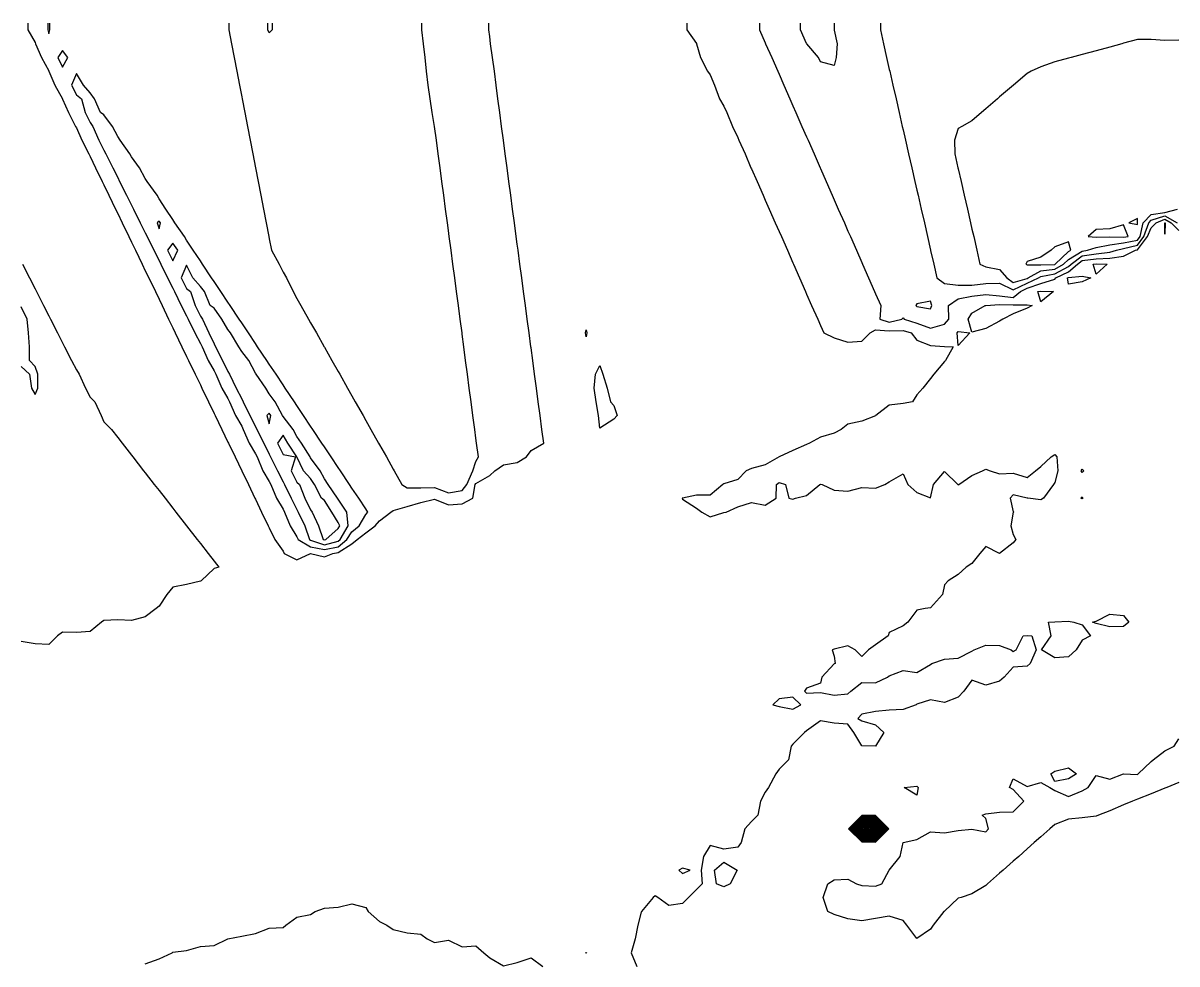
# Model space of a CAD drawing. Header units: metres. Extents: x 2681030 to 2681330, y 1246000 to 1246290.
# Drawn here: x 2681180.82 to 2681222.69, y 1246255.84 to 1246290 of the extents above; entities that cross this region are included whole.
import ezdxf

# ---------------------------------------------------------------- set-up
doc = ezdxf.new("R2010")
doc.units = ezdxf.units.M
doc.layers.add('BASIS_HOEHENLINIEN', color=8, linetype='Continuous')

msp = doc.modelspace()

# ---------------------------------------------------------------- linework, layer by layer
at = {"layer": 'BASIS_HOEHENLINIEN'}
for points in [[(2681180.991, 1246290, 0), (2681180.991, 1246289.75, 0), (2681181.25, 1246289.292, 0), (2681181.268, 1246289.25, 0), (2681181.482, 1246288.75, 0), (2681181.75, 1246288.266, 0), (2681181.757, 1246288.25, 0), (2681181.973, 1246287.75, 0), (2681182.243, 1246287.25, 0), (2681182.25, 1246287.235, 0), (2681182.463, 1246286.75, 0), (2681182.725, 1246286.25, 0), (2681182.75, 1246286.197, 0), (2681182.952, 1246285.75, 0), (2681183.207, 1246285.25, 0), (2681183.25, 1246285.16, 0), (2681183.441, 1246284.75, 0), (2681183.689, 1246284.25, 0), (2681183.75, 1246284.123, 0), (2681183.929, 1246283.75, 0), (2681184.171, 1246283.25, 0), (2681184.25, 1246283.085, 0), (2681184.412, 1246282.75, 0), (2681184.653, 1246282.25, 0), (2681184.75, 1246282.048, 0), (2681184.894, 1246281.75, 0), (2681185.135, 1246281.25, 0), (2681185.25, 1246281.011, 0), (2681185.376, 1246280.75, 0), (2681185.617, 1246280.25, 0), (2681185.75, 1246279.974, 0), (2681185.858, 1246279.75, 0), (2681186.099, 1246279.25, 0), (2681186.25, 1246278.936, 0), (2681186.34, 1246278.75, 0), (2681186.581, 1246278.25, 0), (2681186.75, 1246277.899, 0), (2681186.822, 1246277.75, 0), (2681187.063, 1246277.25, 0), (2681187.25, 1246276.862, 0), (2681187.304, 1246276.75, 0), (2681187.545, 1246276.25, 0), (2681187.75, 1246275.824, 0), (2681187.786, 1246275.75, 0), (2681188.027, 1246275.25, 0), (2681188.25, 1246274.787, 0), (2681188.268, 1246274.75, 0), (2681188.509, 1246274.25, 0), (2681188.75, 1246273.75, 0), (2681188.75, 1246273.75, 0), (2681188.991, 1246273.25, 0), (2681189.232, 1246272.75, 0), (2681189.25, 1246272.713, 0), (2681189.473, 1246272.25, 0), (2681189.714, 1246271.75, 0), (2681189.75, 1246271.675, 0), (2681189.955, 1246271.25, 0), (2681190.25, 1246270.827, 0), (2681190.29, 1246270.75, 0), (2681190.75, 1246270.508, 0), (2681191.25, 1246270.74, 0), (2681191.75, 1246270.623, 0), (2681192.058, 1246270.75, 0), (2681192.25, 1246270.776, 0), (2681192.75, 1246271.09, 0), (2681192.936, 1246271.25, 0), (2681193.25, 1246271.491, 0), (2681193.593, 1246271.75, 0), (2681193.75, 1246271.933, 0), (2681194.157, 1246272.25, 0), (2681194.25, 1246272.303, 0), (2681194.75, 1246272.455, 0), (2681195.25, 1246272.59, 0), (2681195.75, 1246272.719, 0), (2681196.25, 1246272.506, 0), (2681196.75, 1246272.543, 0), (2681197.133, 1246272.75, 0), (2681197.226, 1246273.25, 0), (2681197.25, 1246273.289, 0), (2681197.75, 1246273.581, 0), (2681197.94, 1246273.75, 0), (2681198.25, 1246273.963, 0), (2681198.75, 1246274.047, 0), (2681199.084, 1246274.25, 0), (2681199.25, 1246274.483, 0), (2681199.708, 1246274.75, 0), (2681199.642, 1246275.25, 0), (2681199.576, 1246275.75, 0), (2681199.509, 1246276.25, 0), (2681199.443, 1246276.75, 0), (2681199.377, 1246277.25, 0), (2681199.31, 1246277.75, 0), (2681199.25, 1246278.206, 0), (2681199.244, 1246278.25, 0), (2681199.178, 1246278.75, 0), (2681199.112, 1246279.25, 0), (2681199.045, 1246279.75, 0), (2681198.979, 1246280.25, 0), (2681198.913, 1246280.75, 0), (2681198.846, 1246281.25, 0), (2681198.78, 1246281.75, 0), (2681198.75, 1246281.975, 0), (2681198.714, 1246282.25, 0), (2681198.647, 1246282.75, 0), (2681198.581, 1246283.25, 0), (2681198.515, 1246283.75, 0), (2681198.448, 1246284.25, 0), (2681198.382, 1246284.75, 0), (2681198.316, 1246285.25, 0), (2681198.25, 1246285.746, 0), (2681198.249, 1246285.75, 0), (2681198.183, 1246286.25, 0), (2681198.117, 1246286.75, 0), (2681198.05, 1246287.25, 0), (2681197.984, 1246287.75, 0), (2681197.918, 1246288.25, 0), (2681197.845, 1246288.75, 0), (2681197.781, 1246289.25, 0), (2681197.75, 1246289.515, 0), (2681197.719, 1246289.75, 0), (2681197.719, 1246290, 0)], [(2681181.71, 1246290, 0), (2681181.71, 1246289.75, 0), (2681181.75, 1246289.614, 0), (2681181.785, 1246289.75, 0), (2681181.785, 1246290, 0)], [(2681188.281, 1246290, 0), (2681188.281, 1246289.75, 0), (2681188.378, 1246289.25, 0), (2681188.475, 1246288.75, 0), (2681188.571, 1246288.25, 0), (2681188.668, 1246287.75, 0), (2681188.75, 1246287.328, 0), (2681188.765, 1246287.25, 0), (2681188.862, 1246286.75, 0), (2681188.959, 1246286.25, 0), (2681189.056, 1246285.75, 0), (2681189.153, 1246285.25, 0), (2681189.25, 1246284.75, 0), (2681189.25, 1246284.747, 0), (2681189.347, 1246284.25, 0), (2681189.443, 1246283.75, 0), (2681189.54, 1246283.25, 0), (2681189.637, 1246282.75, 0), (2681189.739, 1246282.25, 0), (2681189.75, 1246282.169, 0), (2681189.831, 1246281.75, 0), (2681190.114, 1246281.25, 0), (2681190.25, 1246280.959, 0), (2681190.371, 1246280.75, 0), (2681190.612, 1246280.25, 0), (2681190.75, 1246280.006, 0), (2681190.894, 1246279.75, 0), (2681191.177, 1246279.25, 0), (2681191.25, 1246279.12, 0), (2681191.459, 1246278.75, 0), (2681191.741, 1246278.25, 0), (2681191.75, 1246278.235, 0), (2681192.023, 1246277.75, 0), (2681192.25, 1246277.349, 0), (2681192.306, 1246277.25, 0), (2681192.588, 1246276.75, 0), (2681192.75, 1246276.463, 0), (2681192.87, 1246276.25, 0), (2681193.153, 1246275.75, 0), (2681193.25, 1246275.577, 0), (2681193.435, 1246275.25, 0), (2681193.717, 1246274.75, 0), (2681193.75, 1246274.692, 0), (2681193.999, 1246274.25, 0), (2681194.25, 1246273.806, 0), (2681194.282, 1246273.75, 0), (2681194.564, 1246273.25, 0), (2681194.75, 1246273.133, 0), (2681195.25, 1246273.123, 0), (2681195.75, 1246273.138, 0), (2681196.25, 1246272.944, 0), (2681196.75, 1246273.026, 0), (2681196.915, 1246273.25, 0), (2681197.138, 1246273.75, 0), (2681197.25, 1246274.088, 0), (2681197.341, 1246274.25, 0), (2681197.274, 1246274.75, 0), (2681197.25, 1246274.933, 0), (2681197.208, 1246275.25, 0), (2681197.142, 1246275.75, 0), (2681197.075, 1246276.25, 0), (2681197.009, 1246276.75, 0), (2681196.943, 1246277.25, 0), (2681196.876, 1246277.75, 0), (2681196.81, 1246278.25, 0), (2681196.75, 1246278.703, 0), (2681196.744, 1246278.75, 0), (2681196.677, 1246279.25, 0), (2681196.611, 1246279.75, 0), (2681196.545, 1246280.25, 0), (2681196.479, 1246280.75, 0), (2681196.412, 1246281.25, 0), (2681196.346, 1246281.75, 0), (2681196.28, 1246282.25, 0), (2681196.25, 1246282.473, 0), (2681196.213, 1246282.75, 0), (2681196.147, 1246283.25, 0), (2681196.081, 1246283.75, 0), (2681196.014, 1246284.25, 0), (2681195.948, 1246284.75, 0), (2681195.882, 1246285.25, 0), (2681195.815, 1246285.75, 0), (2681195.75, 1246286.242, 0), (2681195.749, 1246286.25, 0), (2681195.663, 1246286.75, 0), (2681195.587, 1246287.25, 0), (2681195.521, 1246287.75, 0), (2681195.461, 1246288.25, 0), (2681195.408, 1246288.75, 0), (2681195.351, 1246289.25, 0), (2681195.285, 1246289.75, 0), (2681195.285, 1246290, 0)], [(2681189.856, 1246290, 0), (2681189.856, 1246289.75, 0), (2681189.75, 1246289.649, 0), (2681189.693, 1246289.75, 0), (2681189.693, 1246290, 0)], [(2681204.898, 1246290, 0), (2681204.898, 1246289.75, 0), (2681205.25, 1246289.263, 0), (2681205.256, 1246289.25, 0), (2681205.403, 1246288.75, 0), (2681205.647, 1246288.25, 0), (2681205.75, 1246288.117, 0), (2681205.906, 1246287.75, 0), (2681206.089, 1246287.25, 0), (2681206.25, 1246286.987, 0), (2681206.354, 1246286.75, 0), (2681206.554, 1246286.25, 0), (2681206.75, 1246285.85, 0), (2681206.794, 1246285.75, 0), (2681207.014, 1246285.25, 0), (2681207.229, 1246284.75, 0), (2681207.25, 1246284.712, 0), (2681207.453, 1246284.25, 0), (2681207.673, 1246283.75, 0), (2681207.75, 1246283.574, 0), (2681207.892, 1246283.25, 0), (2681208.112, 1246282.75, 0), (2681208.25, 1246282.436, 0), (2681208.332, 1246282.25, 0), (2681208.552, 1246281.75, 0), (2681208.75, 1246281.298, 0), (2681208.771, 1246281.25, 0), (2681208.991, 1246280.75, 0), (2681209.211, 1246280.25, 0), (2681209.25, 1246280.161, 0), (2681209.43, 1246279.75, 0), (2681209.65, 1246279.25, 0), (2681209.75, 1246279.023, 0), (2681209.87, 1246278.75, 0), (2681210.25, 1246278.572, 0), (2681210.75, 1246278.421, 0), (2681211.25, 1246278.453, 0), (2681211.559, 1246278.75, 0), (2681211.75, 1246278.859, 0), (2681212.25, 1246278.824, 0), (2681212.75, 1246278.842, 0), (2681213.04, 1246278.75, 0), (2681213.25, 1246278.483, 0), (2681213.75, 1246278.289, 0), (2681214.25, 1246278.258, 0), (2681214.567, 1246278.25, 0), (2681214.286, 1246277.75, 0), (2681214.25, 1246277.714, 0), (2681213.864, 1246277.25, 0), (2681213.75, 1246277.092, 0), (2681213.47, 1246276.75, 0), (2681213.25, 1246276.501, 0), (2681213.086, 1246276.25, 0), (2681212.75, 1246276.19, 0), (2681212.25, 1246276.123, 0), (2681211.758, 1246275.75, 0), (2681211.75, 1246275.744, 0), (2681211.25, 1246275.551, 0), (2681210.75, 1246275.44, 0), (2681210.502, 1246275.25, 0), (2681210.25, 1246275.11, 0), (2681209.75, 1246274.967, 0), (2681209.355, 1246274.75, 0), (2681209.25, 1246274.701, 0), (2681208.75, 1246274.485, 0), (2681208.25, 1246274.254, 0), (2681208.247, 1246274.25, 0), (2681207.75, 1246273.957, 0), (2681207.25, 1246273.835, 0), (2681207.058, 1246273.75, 0), (2681206.75, 1246273.434, 0), (2681206.25, 1246273.276, 0), (2681206.208, 1246273.25, 0), (2681205.75, 1246272.867, 0), (2681205.25, 1246272.857, 0), (2681204.75, 1246272.755, 0), (2681204.739, 1246272.75, 0), (2681204.75, 1246272.718, 0), (2681205.25, 1246272.392, 0), (2681205.45, 1246272.25, 0), (2681205.75, 1246272.077, 0), (2681206.25, 1246272.228, 0), (2681206.325, 1246272.25, 0), (2681206.75, 1246272.433, 0), (2681207.25, 1246272.599, 0), (2681207.75, 1246272.494, 0), (2681208.146, 1246272.75, 0), (2681208.156, 1246273.25, 0), (2681208.25, 1246273.327, 0), (2681208.479, 1246273.25, 0), (2681208.6, 1246272.75, 0), (2681208.75, 1246272.715, 0), (2681208.849, 1246272.75, 0), (2681209.25, 1246272.855, 0), (2681209.729, 1246273.25, 0), (2681209.75, 1246273.265, 0), (2681209.809, 1246273.25, 0), (2681210.25, 1246273.042, 0), (2681210.75, 1246273.002, 0), (2681211.25, 1246273.144, 0), (2681211.75, 1246273.12, 0), (2681212.093, 1246273.25, 0), (2681212.25, 1246273.345, 0), (2681212.75, 1246273.637, 0), (2681212.927, 1246273.25, 0), (2681213.25, 1246272.958, 0), (2681213.75, 1246272.759, 0), (2681213.858, 1246273.25, 0), (2681214.25, 1246273.723, 0), (2681214.739, 1246273.25, 0), (2681214.75, 1246273.241, 0), (2681214.769, 1246273.25, 0), (2681215.25, 1246273.572, 0), (2681215.63, 1246273.75, 0), (2681215.75, 1246273.802, 0), (2681215.913, 1246273.75, 0), (2681216.25, 1246273.64, 0), (2681216.75, 1246273.663, 0), (2681217.25, 1246273.503, 0), (2681217.557, 1246273.75, 0), (2681217.75, 1246273.903, 0), (2681218.124, 1246274.25, 0), (2681218.25, 1246274.341, 0), (2681218.329, 1246274.25, 0), (2681218.363, 1246273.75, 0), (2681218.25, 1246273.326, 0), (2681218.204, 1246273.25, 0), (2681217.845, 1246272.75, 0), (2681217.75, 1246272.694, 0), (2681217.271, 1246272.75, 0), (2681217.25, 1246272.753, 0), (2681216.75, 1246272.872, 0), (2681216.633, 1246272.75, 0), (2681216.75, 1246272.258, 0), (2681216.774, 1246272.25, 0), (2681216.75, 1246272.241, 0), (2681216.661, 1246271.75, 0), (2681216.75, 1246271.438, 0), (2681216.835, 1246271.25, 0), (2681216.75, 1246271.126, 0), (2681216.25, 1246270.75, 0), (2681216.25, 1246270.75, 0), (2681216.25, 1246270.75, 0), (2681215.75, 1246271.004, 0), (2681215.535, 1246270.75, 0), (2681215.25, 1246270.377, 0), (2681215.038, 1246270.25, 0), (2681214.75, 1246269.984, 0), (2681214.385, 1246269.75, 0), (2681214.25, 1246269.605, 0), (2681214.178, 1246269.25, 0), (2681213.75, 1246268.776, 0), (2681213.554, 1246268.75, 0), (2681213.25, 1246268.685, 0), (2681212.923, 1246268.25, 0), (2681212.75, 1246268.114, 0), (2681212.25, 1246267.877, 0), (2681212.21, 1246267.75, 0), (2681211.75, 1246267.43, 0), (2681211.494, 1246267.25, 0), (2681211.25, 1246267.001, 0), (2681211.009, 1246267.25, 0), (2681210.75, 1246267.394, 0), (2681210.25, 1246267.274, 0), (2681210.181, 1246267.25, 0), (2681210.25, 1246267.011, 0), (2681210.286, 1246266.75, 0), (2681210.25, 1246266.735, 0), (2681209.8, 1246266.25, 0), (2681209.75, 1246266.038, 0), (2681209.25, 1246265.85, 0), (2681209.178, 1246265.75, 0), (2681209.25, 1246265.673, 0), (2681209.75, 1246265.702, 0), (2681210.25, 1246265.599, 0), (2681210.75, 1246265.655, 0), (2681210.849, 1246265.75, 0), (2681211.25, 1246266.056, 0), (2681211.75, 1246266.048, 0), (2681212.187, 1246266.25, 0), (2681212.25, 1246266.302, 0), (2681212.75, 1246266.492, 0), (2681213.25, 1246266.43, 0), (2681213.75, 1246266.711, 0), (2681213.795, 1246266.75, 0), (2681214.25, 1246266.912, 0), (2681214.75, 1246266.943, 0), (2681215.25, 1246267.196, 0), (2681215.331, 1246267.25, 0), (2681215.75, 1246267.419, 0), (2681216.25, 1246267.404, 0), (2681216.676, 1246267.25, 0), (2681216.75, 1246267.19, 0), (2681216.852, 1246267.25, 0), (2681217.104, 1246267.75, 0), (2681217.25, 1246267.773, 0), (2681217.419, 1246267.75, 0), (2681217.582, 1246267.25, 0), (2681217.363, 1246266.75, 0), (2681217.25, 1246266.658, 0), (2681216.75, 1246266.614, 0), (2681216.419, 1246266.25, 0), (2681216.25, 1246266.108, 0), (2681215.75, 1246265.97, 0), (2681215.25, 1246266.148, 0), (2681214.956, 1246265.75, 0), (2681214.75, 1246265.53, 0), (2681214.25, 1246265.335, 0), (2681213.75, 1246265.429, 0), (2681213.25, 1246265.275, 0), (2681213.225, 1246265.25, 0), (2681212.75, 1246265.075, 0), (2681212.25, 1246265.052, 0), (2681211.75, 1246265.007, 0), (2681211.25, 1246264.912, 0), (2681211.113, 1246264.75, 0), (2681211.25, 1246264.675, 0), (2681211.75, 1246264.525, 0), (2681212.046, 1246264.25, 0), (2681211.75, 1246263.752, 0), (2681211.25, 1246263.763, 0), (2681210.959, 1246264.25, 0), (2681210.75, 1246264.554, 0), (2681210.25, 1246264.579, 0), (2681209.75, 1246264.669, 0), (2681209.25, 1246264.311, 0), (2681209.174, 1246264.25, 0), (2681208.75, 1246263.819, 0), (2681208.685, 1246263.75, 0), (2681208.592, 1246263.25, 0), (2681208.25, 1246262.912, 0), (2681208.134, 1246262.75, 0), (2681207.867, 1246262.25, 0), (2681207.75, 1246262.078, 0), (2681207.58, 1246261.75, 0), (2681207.476, 1246261.25, 0), (2681207.25, 1246261.009, 0), (2681207.001, 1246260.75, 0), (2681206.874, 1246260.25, 0), (2681206.75, 1246260.089, 0), (2681206.25, 1246260.014, 0), (2681205.75, 1246260.144, 0), (2681205.513, 1246259.75, 0), (2681205.424, 1246259.25, 0), (2681205.464, 1246258.75, 0), (2681205.25, 1246258.546, 0), (2681204.957, 1246258.25, 0), (2681204.75, 1246258.033, 0), (2681204.25, 1246257.968, 0), (2681203.852, 1246258.25, 0), (2681203.75, 1246258.322, 0), (2681203.677, 1246258.25, 0), (2681203.259, 1246257.75, 0), (2681203.25, 1246257.722, 0), (2681203.121, 1246257.25, 0), (2681203.032, 1246256.75, 0), (2681202.885, 1246256.25, 0), (2681203.092, 1246255.75, 0)], [(2681207.542, 1246290, 0), (2681207.542, 1246289.75, 0), (2681207.75, 1246289.277, 0), (2681207.762, 1246289.25, 0), (2681207.982, 1246288.75, 0), (2681208.201, 1246288.25, 0), (2681208.25, 1246288.139, 0), (2681208.421, 1246287.75, 0), (2681208.641, 1246287.25, 0), (2681208.75, 1246287.001, 0), (2681208.86, 1246286.75, 0), (2681209.08, 1246286.25, 0), (2681209.25, 1246285.864, 0), (2681209.3, 1246285.75, 0), (2681209.52, 1246285.25, 0), (2681209.739, 1246284.75, 0), (2681209.75, 1246284.726, 0), (2681209.959, 1246284.25, 0), (2681210.179, 1246283.75, 0), (2681210.25, 1246283.588, 0), (2681210.399, 1246283.25, 0), (2681210.618, 1246282.75, 0), (2681210.75, 1246282.45, 0), (2681210.838, 1246282.25, 0), (2681211.058, 1246281.75, 0), (2681211.25, 1246281.313, 0), (2681211.278, 1246281.25, 0), (2681211.497, 1246280.75, 0), (2681211.717, 1246280.25, 0), (2681211.75, 1246280.175, 0), (2681211.937, 1246279.75, 0), (2681211.905, 1246279.25, 0), (2681212.25, 1246279.14, 0), (2681212.708, 1246279.25, 0), (2681212.75, 1246279.295, 0), (2681212.793, 1246279.25, 0), (2681213.25, 1246279.107, 0), (2681213.75, 1246278.919, 0), (2681214.25, 1246279.075, 0), (2681214.405, 1246279.25, 0), (2681214.396, 1246279.75, 0), (2681214.75, 1246279.992, 0), (2681215.25, 1246280.081, 0), (2681215.75, 1246280.151, 0), (2681216.25, 1246280.095, 0), (2681216.75, 1246280.04, 0), (2681217.006, 1246280.25, 0), (2681217.25, 1246280.378, 0), (2681217.75, 1246280.544, 0), (2681218.25, 1246280.703, 0), (2681218.293, 1246280.75, 0), (2681218.75, 1246280.966, 0), (2681219.079, 1246281.25, 0), (2681219.25, 1246281.378, 0), (2681219.75, 1246281.441, 0), (2681220.25, 1246281.466, 0), (2681220.75, 1246281.535, 0), (2681221.187, 1246281.75, 0), (2681221.25, 1246281.767, 0), (2681221.624, 1246282.25, 0), (2681221.75, 1246282.562, 0), (2681221.928, 1246282.75, 0), (2681222.25, 1246282.877, 0), (2681222.473, 1246282.75, 0), (2681222.75, 1246282.464, 0)], [(2681210.246, 1246290, 0), (2681210.246, 1246289.75, 0), (2681210.25, 1246289.742, 0), (2681210.362, 1246289.25, 0), (2681210.321, 1246288.75, 0), (2681210.25, 1246288.458, 0), (2681209.75, 1246288.597, 0), (2681209.681, 1246288.75, 0), (2681209.255, 1246289.25, 0), (2681209.25, 1246289.253, 0), (2681209.021, 1246289.75, 0), (2681209.021, 1246290, 0)], [(2681211.924, 1246290, 0), (2681211.924, 1246289.75, 0), (2681212.038, 1246289.25, 0), (2681212.152, 1246288.75, 0), (2681212.25, 1246288.32, 0), (2681212.266, 1246288.25, 0), (2681212.38, 1246287.75, 0), (2681212.494, 1246287.25, 0), (2681212.608, 1246286.75, 0), (2681212.722, 1246286.25, 0), (2681212.75, 1246286.129, 0), (2681212.837, 1246285.75, 0), (2681212.951, 1246285.25, 0), (2681213.065, 1246284.75, 0), (2681213.179, 1246284.25, 0), (2681213.25, 1246283.938, 0), (2681213.293, 1246283.75, 0), (2681213.407, 1246283.25, 0), (2681213.521, 1246282.75, 0), (2681213.635, 1246282.25, 0), (2681213.749, 1246281.75, 0), (2681213.75, 1246281.747, 0), (2681213.863, 1246281.25, 0), (2681213.977, 1246280.75, 0), (2681214.25, 1246280.547, 0), (2681214.75, 1246280.485, 0), (2681215.25, 1246280.483, 0), (2681215.75, 1246280.551, 0), (2681216.25, 1246280.553, 0), (2681216.75, 1246280.314, 0), (2681217.25, 1246280.553, 0), (2681217.66, 1246280.75, 0), (2681217.75, 1246280.801, 0), (2681218.25, 1246280.902, 0), (2681218.75, 1246281.165, 0), (2681218.849, 1246281.25, 0), (2681219.25, 1246281.55, 0), (2681219.75, 1246281.619, 0), (2681220.25, 1246281.686, 0), (2681220.495, 1246281.75, 0), (2681220.75, 1246281.813, 0), (2681221.25, 1246281.941, 0), (2681221.489, 1246282.25, 0), (2681221.662, 1246282.75, 0), (2681221.75, 1246282.841, 0), (2681222.25, 1246283.001, 0), (2681222.692, 1246282.75, 0)], [(2681222.75, 1246289.379, 0), (2681222.25, 1246289.37, 0), (2681221.75, 1246289.408, 0), (2681221.25, 1246289.402, 0), (2681220.75, 1246289.267, 0), (2681220.689, 1246289.25, 0), (2681220.25, 1246289.131, 0), (2681219.75, 1246288.995, 0), (2681219.25, 1246288.859, 0), (2681218.85, 1246288.75, 0), (2681218.75, 1246288.723, 0), (2681218.25, 1246288.587, 0), (2681217.75, 1246288.406, 0), (2681217.398, 1246288.25, 0), (2681217.25, 1246288.174, 0), (2681216.751, 1246287.75, 0), (2681216.75, 1246287.749, 0), (2681216.25, 1246287.318, 0), (2681216.171, 1246287.25, 0), (2681215.75, 1246286.887, 0), (2681215.591, 1246286.75, 0), (2681215.25, 1246286.456, 0), (2681214.883, 1246286.25, 0), (2681214.75, 1246286.177, 0), (2681214.621, 1246285.75, 0), (2681214.626, 1246285.25, 0), (2681214.74, 1246284.75, 0), (2681214.75, 1246284.707, 0), (2681214.854, 1246284.25, 0), (2681214.968, 1246283.75, 0), (2681215.083, 1246283.25, 0), (2681215.197, 1246282.75, 0), (2681215.25, 1246282.516, 0), (2681215.311, 1246282.25, 0), (2681215.425, 1246281.75, 0), (2681215.539, 1246281.25, 0), (2681215.75, 1246281.15, 0), (2681216.25, 1246281.057, 0), (2681216.516, 1246280.75, 0), (2681216.75, 1246280.587, 0), (2681217.25, 1246280.729, 0), (2681217.294, 1246280.75, 0), (2681217.75, 1246281.01, 0), (2681218.25, 1246281.071, 0), (2681218.575, 1246281.25, 0), (2681218.75, 1246281.415, 0), (2681219.25, 1246281.722, 0), (2681219.436, 1246281.75, 0), (2681219.75, 1246281.851, 0), (2681220.25, 1246281.951, 0), (2681220.75, 1246282.02, 0), (2681221.25, 1246282.116, 0), (2681221.354, 1246282.25, 0), (2681221.46, 1246282.75, 0), (2681221.75, 1246283.051, 0), (2681222.25, 1246283.126, 0), (2681222.705, 1246283.25, 0)], [(2681182.25, 1246288.398, 0), (2681182.446, 1246288.75, 0), (2681182.25, 1246289.007, 0), (2681182.075, 1246288.75, 0), (2681182.25, 1246288.398, 0)], [(2681192.25, 1246270.984, 0), (2681192.57, 1246271.25, 0), (2681192.75, 1246271.536, 0), (2681193.013, 1246271.75, 0), (2681193.25, 1246272.162, 0), (2681193.325, 1246272.25, 0), (2681193.25, 1246272.371, 0), (2681192.997, 1246272.75, 0), (2681192.75, 1246273.121, 0), (2681192.664, 1246273.25, 0), (2681192.33, 1246273.75, 0), (2681192.25, 1246273.87, 0), (2681191.997, 1246274.25, 0), (2681191.75, 1246274.62, 0), (2681191.663, 1246274.75, 0), (2681191.329, 1246275.25, 0), (2681191.25, 1246275.369, 0), (2681190.996, 1246275.75, 0), (2681190.75, 1246276.118, 0), (2681190.662, 1246276.25, 0), (2681190.329, 1246276.75, 0), (2681190.25, 1246276.868, 0), (2681189.995, 1246277.25, 0), (2681189.75, 1246277.617, 0), (2681189.661, 1246277.75, 0), (2681189.328, 1246278.25, 0), (2681189.25, 1246278.367, 0), (2681188.994, 1246278.75, 0), (2681188.75, 1246279.116, 0), (2681188.661, 1246279.25, 0), (2681188.327, 1246279.75, 0), (2681188.25, 1246279.866, 0), (2681187.994, 1246280.25, 0), (2681187.75, 1246280.615, 0), (2681187.66, 1246280.75, 0), (2681187.326, 1246281.25, 0), (2681187.25, 1246281.365, 0), (2681186.993, 1246281.75, 0), (2681186.75, 1246282.114, 0), (2681186.673, 1246282.25, 0), (2681186.326, 1246282.75, 0), (2681186.25, 1246282.863, 0), (2681185.995, 1246283.25, 0), (2681185.75, 1246283.615, 0), (2681185.684, 1246283.75, 0), (2681185.325, 1246284.25, 0), (2681185.25, 1246284.362, 0), (2681185.037, 1246284.75, 0), (2681184.75, 1246285.145, 0), (2681184.69, 1246285.25, 0), (2681184.342, 1246285.75, 0), (2681184.25, 1246285.885, 0), (2681184.066, 1246286.25, 0), (2681183.75, 1246286.664, 0), (2681183.625, 1246286.75, 0), (2681183.407, 1246287.25, 0), (2681183.25, 1246287.465, 0), (2681183.008, 1246287.75, 0), (2681182.75, 1246288.167, 0), (2681182.573, 1246287.75, 0), (2681182.75, 1246287.396, 0), (2681182.934, 1246287.25, 0), (2681183.072, 1246286.75, 0), (2681183.25, 1246286.393, 0), (2681183.35, 1246286.25, 0), (2681183.571, 1246285.75, 0), (2681183.75, 1246285.391, 0), (2681183.82, 1246285.25, 0), (2681184.069, 1246284.75, 0), (2681184.25, 1246284.388, 0), (2681184.319, 1246284.25, 0), (2681184.568, 1246283.75, 0), (2681184.75, 1246283.385, 0), (2681184.818, 1246283.25, 0), (2681185.064, 1246282.75, 0), (2681185.25, 1246282.383, 0), (2681185.316, 1246282.25, 0), (2681185.56, 1246281.75, 0), (2681185.75, 1246281.38, 0), (2681185.815, 1246281.25, 0), (2681186.055, 1246280.75, 0), (2681186.25, 1246280.378, 0), (2681186.314, 1246280.25, 0), (2681186.55, 1246279.75, 0), (2681186.75, 1246279.375, 0), (2681186.812, 1246279.25, 0), (2681187.045, 1246278.75, 0), (2681187.25, 1246278.372, 0), (2681187.311, 1246278.25, 0), (2681187.539, 1246277.75, 0), (2681187.75, 1246277.37, 0), (2681187.81, 1246277.25, 0), (2681188.034, 1246276.75, 0), (2681188.25, 1246276.367, 0), (2681188.309, 1246276.25, 0), (2681188.528, 1246275.75, 0), (2681188.75, 1246275.365, 0), (2681188.807, 1246275.25, 0), (2681189.022, 1246274.75, 0), (2681189.25, 1246274.362, 0), (2681189.306, 1246274.25, 0), (2681189.516, 1246273.75, 0), (2681189.75, 1246273.36, 0), (2681189.805, 1246273.25, 0), (2681190.01, 1246272.75, 0), (2681190.25, 1246272.357, 0), (2681190.303, 1246272.25, 0), (2681190.503, 1246271.75, 0), (2681190.75, 1246271.354, 0), (2681190.793, 1246271.25, 0), (2681191.25, 1246270.985, 0), (2681191.75, 1246270.889, 0), (2681192.25, 1246270.984, 0)], [(2681185.75, 1246282.528, 0), (2681185.798, 1246282.75, 0), (2681185.75, 1246282.812, 0), (2681185.683, 1246282.75, 0), (2681185.75, 1246282.528, 0)], [(2681220.75, 1246282.227, 0), (2681220.915, 1246282.25, 0), (2681220.75, 1246282.672, 0), (2681220.25, 1246282.528, 0), (2681219.75, 1246282.512, 0), (2681219.464, 1246282.25, 0), (2681219.75, 1246282.225, 0), (2681220.25, 1246282.235, 0), (2681220.75, 1246282.227, 0)], [(2681221.25, 1246282.684, 0), (2681221.257, 1246282.75, 0), (2681221.25, 1246282.908, 0), (2681220.936, 1246282.75, 0), (2681221.25, 1246282.684, 0)], [(2681222.255, 1246282.75, 0), (2681222.25, 1246282.333, 0), (2681222.243, 1246282.75, 0), (2681222.25, 1246282.753, 0), (2681222.255, 1246282.75, 0)], [(2681186.25, 1246281.367, 0), (2681186.43, 1246281.75, 0), (2681186.25, 1246282.011, 0), (2681186.059, 1246281.75, 0), (2681186.25, 1246281.367, 0)], [(2681218.25, 1246281.24, 0), (2681218.268, 1246281.25, 0), (2681218.75, 1246281.702, 0), (2681218.833, 1246281.75, 0), (2681218.75, 1246282.058, 0), (2681218.25, 1246281.875, 0), (2681218.12, 1246281.75, 0), (2681217.75, 1246281.5, 0), (2681217.25, 1246281.341, 0), (2681217.198, 1246281.25, 0), (2681217.25, 1246281.226, 0), (2681217.75, 1246281.219, 0), (2681218.25, 1246281.24, 0)], [(2681180.797, 1246281.25, 0), (2681181.051, 1246280.75, 0), (2681181.25, 1246280.358, 0), (2681181.305, 1246280.25, 0), (2681181.559, 1246279.75, 0), (2681181.75, 1246279.374, 0), (2681181.813, 1246279.25, 0), (2681182.067, 1246278.75, 0), (2681182.25, 1246278.391, 0), (2681182.321, 1246278.25, 0), (2681182.576, 1246277.75, 0), (2681182.75, 1246277.407, 0), (2681182.852, 1246277.25, 0), (2681183.084, 1246276.75, 0), (2681183.25, 1246276.423, 0), (2681183.419, 1246276.25, 0), (2681183.653, 1246275.75, 0), (2681183.75, 1246275.519, 0), (2681184.025, 1246275.25, 0), (2681184.25, 1246274.952, 0), (2681184.408, 1246274.75, 0), (2681184.75, 1246274.312, 0), (2681184.798, 1246274.25, 0), (2681185.188, 1246273.75, 0), (2681185.25, 1246273.671, 0), (2681185.578, 1246273.25, 0), (2681185.75, 1246273.03, 0), (2681185.969, 1246272.75, 0), (2681186.25, 1246272.389, 0), (2681186.359, 1246272.25, 0), (2681186.749, 1246271.75, 0), (2681186.75, 1246271.749, 0), (2681187.139, 1246271.25, 0), (2681187.25, 1246271.108, 0), (2681187.53, 1246270.75, 0), (2681187.75, 1246270.468, 0), (2681187.92, 1246270.25, 0), (2681187.75, 1246270.205, 0), (2681187.281, 1246269.75, 0), (2681187.25, 1246269.736, 0), (2681186.75, 1246269.618, 0), (2681186.25, 1246269.523, 0), (2681186.035, 1246269.25, 0), (2681185.75, 1246268.832, 0), (2681185.642, 1246268.75, 0), (2681185.25, 1246268.442, 0), (2681184.75, 1246268.316, 0), (2681184.25, 1246268.337, 0), (2681183.75, 1246268.307, 0), (2681183.657, 1246268.25, 0), (2681183.25, 1246267.913, 0), (2681182.75, 1246267.876, 0), (2681182.25, 1246267.894, 0), (2681182.064, 1246267.75, 0)], [(2681192.25, 1246271.192, 0), (2681192.319, 1246271.25, 0), (2681192.609, 1246271.75, 0), (2681192.565, 1246272.25, 0), (2681192.25, 1246272.711, 0), (2681192.23, 1246272.75, 0), (2681191.888, 1246273.25, 0), (2681191.75, 1246273.457, 0), (2681191.594, 1246273.75, 0), (2681191.25, 1246274.218, 0), (2681191.232, 1246274.25, 0), (2681190.916, 1246274.75, 0), (2681190.75, 1246274.989, 0), (2681190.615, 1246275.25, 0), (2681190.25, 1246275.723, 0), (2681190.234, 1246275.75, 0), (2681189.967, 1246276.25, 0), (2681189.75, 1246276.543, 0), (2681189.631, 1246276.75, 0), (2681189.275, 1246277.25, 0), (2681189.25, 1246277.285, 0), (2681189.005, 1246277.75, 0), (2681188.75, 1246278.078, 0), (2681188.64, 1246278.25, 0), (2681188.347, 1246278.75, 0), (2681188.25, 1246278.879, 0), (2681188.034, 1246279.25, 0), (2681187.75, 1246279.647, 0), (2681187.605, 1246279.75, 0), (2681187.399, 1246280.25, 0), (2681187.25, 1246280.441, 0), (2681186.976, 1246280.75, 0), (2681186.75, 1246281.212, 0), (2681186.558, 1246280.75, 0), (2681186.75, 1246280.364, 0), (2681186.892, 1246280.25, 0), (2681187.056, 1246279.75, 0), (2681187.25, 1246279.362, 0), (2681187.327, 1246279.25, 0), (2681187.555, 1246278.75, 0), (2681187.75, 1246278.359, 0), (2681187.804, 1246278.25, 0), (2681188.054, 1246277.75, 0), (2681188.25, 1246277.356, 0), (2681188.303, 1246277.25, 0), (2681188.552, 1246276.75, 0), (2681188.75, 1246276.354, 0), (2681188.802, 1246276.25, 0), (2681189.051, 1246275.75, 0), (2681189.25, 1246275.351, 0), (2681189.301, 1246275.25, 0), (2681189.55, 1246274.75, 0), (2681189.75, 1246274.349, 0), (2681189.799, 1246274.25, 0), (2681190.049, 1246273.75, 0), (2681190.25, 1246273.346, 0), (2681190.298, 1246273.25, 0), (2681190.547, 1246272.75, 0), (2681190.75, 1246272.344, 0), (2681190.797, 1246272.25, 0), (2681191.046, 1246271.75, 0), (2681191.205, 1246271.25, 0), (2681191.25, 1246271.224, 0), (2681191.75, 1246271.062, 0), (2681192.25, 1246271.192, 0)], [(2681220.156, 1246281.25, 0), (2681219.75, 1246280.883, 0), (2681219.648, 1246281.25, 0), (2681219.75, 1246281.262, 0), (2681220.156, 1246281.25, 0)], [(2681219.56, 1246280.75, 0), (2681219.25, 1246280.602, 0), (2681218.75, 1246280.516, 0), (2681218.714, 1246280.75, 0), (2681218.75, 1246280.767, 0), (2681219.25, 1246280.816, 0), (2681219.56, 1246280.75, 0)], [(2681218.204, 1246280.25, 0), (2681217.75, 1246279.876, 0), (2681217.639, 1246280.25, 0), (2681217.75, 1246280.271, 0), (2681218.204, 1246280.25, 0)], [(2681180.75, 1246277.535, 0), (2681181.046, 1246277.25, 0), (2681181.119, 1246276.75, 0), (2681181.25, 1246276.512, 0), (2681181.353, 1246276.75, 0), (2681181.355, 1246277.25, 0), (2681181.25, 1246277.538, 0), (2681181.049, 1246277.75, 0), (2681181.048, 1246278.25, 0), (2681181.018, 1246278.75, 0), (2681180.97, 1246279.25, 0), (2681180.75, 1246279.695, 0)], [(2681213.75, 1246279.626, 0), (2681213.798, 1246279.75, 0), (2681213.75, 1246279.902, 0), (2681213.25, 1246279.807, 0), (2681213.215, 1246279.75, 0), (2681213.25, 1246279.715, 0), (2681213.75, 1246279.626, 0)], [(2681216.368, 1246279.25, 0), (2681216.25, 1246279.173, 0), (2681215.75, 1246278.907, 0), (2681215.25, 1246278.777, 0), (2681215.113, 1246279.25, 0), (2681215.25, 1246279.469, 0), (2681215.733, 1246279.75, 0), (2681215.75, 1246279.752, 0), (2681216.25, 1246279.787, 0), (2681216.75, 1246279.767, 0), (2681217.25, 1246279.777, 0), (2681217.438, 1246279.75, 0), (2681217.25, 1246279.648, 0), (2681216.75, 1246279.445, 0), (2681216.368, 1246279.25, 0)], [(2681201.278, 1246278.75, 0), (2681201.25, 1246278.607, 0), (2681201.228, 1246278.75, 0), (2681201.25, 1246278.863, 0), (2681201.278, 1246278.75, 0)], [(2681215.175, 1246278.75, 0), (2681214.75, 1246278.292, 0), (2681214.706, 1246278.75, 0), (2681214.75, 1246278.805, 0), (2681215.175, 1246278.75, 0)], [(2681202.377, 1246275.75, 0), (2681202.25, 1246275.616, 0), (2681201.75, 1246275.291, 0), (2681201.692, 1246275.75, 0), (2681201.615, 1246276.25, 0), (2681201.537, 1246276.75, 0), (2681201.588, 1246277.25, 0), (2681201.75, 1246277.565, 0), (2681201.859, 1246277.25, 0), (2681202.006, 1246276.75, 0), (2681202.13, 1246276.25, 0), (2681202.25, 1246276.117, 0), (2681202.377, 1246275.75, 0)], [(2681189.75, 1246275.447, 0), (2681189.808, 1246275.75, 0), (2681189.75, 1246275.838, 0), (2681189.657, 1246275.75, 0), (2681189.75, 1246275.447, 0)], [(2681191.75, 1246271.236, 0), (2681191.8, 1246271.25, 0), (2681192.25, 1246271.648, 0), (2681192.306, 1246271.75, 0), (2681192.25, 1246271.872, 0), (2681192.017, 1246272.25, 0), (2681191.75, 1246272.673, 0), (2681191.64, 1246272.75, 0), (2681191.394, 1246273.25, 0), (2681191.25, 1246273.464, 0), (2681190.994, 1246273.75, 0), (2681190.754, 1246274.25, 0), (2681190.75, 1246274.255, 0), (2681190.427, 1246274.75, 0), (2681190.25, 1246275.035, 0), (2681190.043, 1246274.75, 0), (2681190.25, 1246274.335, 0), (2681190.707, 1246274.25, 0), (2681190.542, 1246273.75, 0), (2681190.75, 1246273.333, 0), (2681190.85, 1246273.25, 0), (2681191.041, 1246272.75, 0), (2681191.25, 1246272.33, 0), (2681191.305, 1246272.25, 0), (2681191.539, 1246271.75, 0), (2681191.708, 1246271.25, 0), (2681191.75, 1246271.236, 0)], [(2681219.309, 1246273.75, 0), (2681219.25, 1246273.683, 0), (2681219.214, 1246273.75, 0), (2681219.25, 1246273.805, 0), (2681219.309, 1246273.75, 0)], [(2681219.276, 1246272.75, 0), (2681219.25, 1246272.725, 0), (2681219.199, 1246272.75, 0), (2681219.25, 1246272.801, 0), (2681219.276, 1246272.75, 0)], [(2681220.938, 1246268.25, 0), (2681220.75, 1246268.088, 0), (2681220.25, 1246268.082, 0), (2681219.75, 1246268.199, 0), (2681219.622, 1246268.25, 0), (2681219.75, 1246268.293, 0), (2681220.25, 1246268.542, 0), (2681220.75, 1246268.497, 0), (2681220.938, 1246268.25, 0)], [(2681219.033, 1246267.25, 0), (2681218.75, 1246266.987, 0), (2681218.25, 1246266.952, 0), (2681217.774, 1246267.25, 0), (2681218.123, 1246267.75, 0), (2681218.025, 1246268.25, 0), (2681218.25, 1246268.269, 0), (2681218.75, 1246268.283, 0), (2681218.948, 1246268.25, 0), (2681219.25, 1246268.158, 0), (2681219.548, 1246267.75, 0), (2681219.25, 1246267.602, 0), (2681219.033, 1246267.25, 0)], [(2681182.064, 1246267.75, 0), (2681181.75, 1246267.438, 0), (2681181.25, 1246267.465, 0), (2681180.75, 1246267.548, 0)], [(2681208.75, 1246265.093, 0), (2681209.036, 1246265.25, 0), (2681208.75, 1246265.524, 0), (2681208.25, 1246265.465, 0), (2681208.018, 1246265.25, 0), (2681208.25, 1246265.184, 0), (2681208.75, 1246265.093, 0)], [(2681213.842, 1246257.25, 0), (2681213.75, 1246257.111, 0), (2681213.25, 1246256.766, 0), (2681212.89, 1246257.25, 0), (2681212.75, 1246257.422, 0), (2681212.25, 1246257.582, 0), (2681211.75, 1246257.498, 0), (2681211.25, 1246257.414, 0), (2681210.75, 1246257.483, 0), (2681210.25, 1246257.637, 0), (2681210.017, 1246257.75, 0), (2681209.851, 1246258.25, 0), (2681210.014, 1246258.75, 0), (2681210.25, 1246258.894, 0), (2681210.75, 1246258.92, 0), (2681211.057, 1246258.75, 0), (2681211.25, 1246258.687, 0), (2681211.75, 1246258.671, 0), (2681211.982, 1246258.75, 0), (2681212.247, 1246259.25, 0), (2681212.25, 1246259.253, 0), (2681212.642, 1246259.75, 0), (2681212.75, 1246260.25, 0), (2681212.75, 1246260.25, 0), (2681213.25, 1246260.358, 0), (2681213.75, 1246260.639, 0), (2681214.25, 1246260.608, 0), (2681214.75, 1246260.686, 0), (2681215.25, 1246260.738, 0), (2681215.75, 1246260.643, 0), (2681215.843, 1246260.75, 0), (2681215.75, 1246261.125, 0), (2681215.617, 1246261.25, 0), (2681215.75, 1246261.297, 0), (2681216.25, 1246261.355, 0), (2681216.75, 1246261.364, 0), (2681217.136, 1246261.75, 0), (2681216.75, 1246262.171, 0), (2681216.616, 1246262.25, 0), (2681216.75, 1246262.563, 0), (2681217.25, 1246262.281, 0), (2681217.75, 1246262.425, 0), (2681218.072, 1246262.25, 0), (2681218.25, 1246262.139, 0), (2681218.75, 1246261.918, 0), (2681219.25, 1246262.133, 0), (2681219.469, 1246262.25, 0), (2681219.75, 1246262.68, 0), (2681220.25, 1246262.552, 0), (2681220.75, 1246262.742, 0), (2681221.25, 1246262.72, 0), (2681221.278, 1246262.75, 0), (2681221.75, 1246263.191, 0), (2681221.826, 1246263.25, 0), (2681222.25, 1246263.584, 0), (2681222.583, 1246263.75, 0), (2681222.75, 1246264.015, 0)], [(2681219.038, 1246262.75, 0), (2681218.75, 1246262.566, 0), (2681218.25, 1246262.473, 0), (2681218.115, 1246262.75, 0), (2681218.25, 1246262.841, 0), (2681218.75, 1246262.969, 0), (2681219.038, 1246262.75, 0)], [(2681213.3, 1246262.25, 0), (2681213.25, 1246261.966, 0), (2681212.791, 1246262.25, 0), (2681213.25, 1246262.302, 0), (2681213.3, 1246262.25, 0)], [(2681222.75, 1246262.426, 0), (2681222.314, 1246262.25, 0), (2681222.25, 1246262.224, 0), (2681221.75, 1246262.022, 0), (2681221.25, 1246261.82, 0), (2681221.076, 1246261.75, 0), (2681220.75, 1246261.618, 0), (2681220.25, 1246261.398, 0), (2681219.845, 1246261.25, 0), (2681219.75, 1246261.211, 0), (2681219.25, 1246261.152, 0), (2681218.75, 1246261.096, 0), (2681218.25, 1246260.905, 0), (2681218.074, 1246260.75, 0), (2681217.75, 1246260.463, 0), (2681217.509, 1246260.25, 0), (2681217.25, 1246260.021, 0), (2681216.944, 1246259.75, 0), (2681216.75, 1246259.578, 0), (2681216.379, 1246259.25, 0), (2681216.25, 1246259.136, 0), (2681215.814, 1246258.75, 0), (2681215.75, 1246258.694, 0), (2681215.25, 1246258.395, 0), (2681214.856, 1246258.25, 0), (2681214.75, 1246258.229, 0), (2681214.25, 1246257.763, 0), (2681214.232, 1246257.75, 0), (2681213.842, 1246257.25, 0)], [(2681211.75, 1246260.265, 0), (2681212.235, 1246260.75, 0), (2681211.75, 1246261.235, 0), (2681211.25, 1246261.228, 0), (2681210.771, 1246260.75, 0), (2681211.25, 1246260.272, 0), (2681211.75, 1246260.265, 0)], [(2681211.75, 1246260.282, 0), (2681212.219, 1246260.75, 0), (2681211.75, 1246261.219, 0), (2681211.25, 1246261.204, 0), (2681210.795, 1246260.75, 0), (2681211.25, 1246260.296, 0), (2681211.75, 1246260.282, 0)], [(2681211.75, 1246260.298, 0), (2681212.202, 1246260.75, 0), (2681211.75, 1246261.202, 0), (2681211.25, 1246261.18, 0), (2681210.819, 1246260.75, 0), (2681211.25, 1246260.32, 0), (2681211.75, 1246260.298, 0)], [(2681211.75, 1246260.314, 0), (2681212.186, 1246260.75, 0), (2681211.75, 1246261.186, 0), (2681211.25, 1246261.156, 0), (2681210.844, 1246260.75, 0), (2681211.25, 1246260.344, 0), (2681211.75, 1246260.314, 0)], [(2681211.75, 1246260.331, 0), (2681212.17, 1246260.75, 0), (2681211.75, 1246261.169, 0), (2681211.25, 1246261.132, 0), (2681210.868, 1246260.75, 0), (2681211.25, 1246260.368, 0), (2681211.75, 1246260.331, 0)], [(2681211.75, 1246260.347, 0), (2681212.153, 1246260.75, 0), (2681211.75, 1246261.153, 0), (2681211.25, 1246261.108, 0), (2681210.892, 1246260.75, 0), (2681211.25, 1246260.392, 0), (2681211.75, 1246260.347, 0)], [(2681211.75, 1246260.364, 0), (2681212.137, 1246260.75, 0), (2681211.75, 1246261.136, 0), (2681211.25, 1246261.084, 0), (2681210.916, 1246260.75, 0), (2681211.25, 1246260.416, 0), (2681211.75, 1246260.364, 0)], [(2681211.75, 1246260.38, 0), (2681212.12, 1246260.75, 0), (2681211.75, 1246261.12, 0), (2681211.25, 1246261.06, 0), (2681210.94, 1246260.75, 0), (2681211.25, 1246260.44, 0), (2681211.75, 1246260.38, 0)], [(2681211.75, 1246260.397, 0), (2681212.104, 1246260.75, 0), (2681211.75, 1246261.104, 0), (2681211.25, 1246261.036, 0), (2681210.964, 1246260.75, 0), (2681211.25, 1246260.464, 0), (2681211.75, 1246260.397, 0)], [(2681211.75, 1246260.413, 0), (2681212.087, 1246260.75, 0), (2681211.75, 1246261.087, 0), (2681211.25, 1246261.012, 0), (2681210.988, 1246260.75, 0), (2681211.25, 1246260.488, 0), (2681211.75, 1246260.413, 0)], [(2681211.75, 1246260.429, 0), (2681212.071, 1246260.75, 0), (2681211.75, 1246261.071, 0), (2681211.25, 1246260.988, 0), (2681211.012, 1246260.75, 0), (2681211.25, 1246260.512, 0), (2681211.75, 1246260.429, 0)], [(2681211.75, 1246260.446, 0), (2681212.054, 1246260.75, 0), (2681211.75, 1246261.054, 0), (2681211.25, 1246260.964, 0), (2681211.036, 1246260.75, 0), (2681211.25, 1246260.536, 0), (2681211.75, 1246260.446, 0)], [(2681211.75, 1246260.462, 0), (2681212.038, 1246260.75, 0), (2681211.75, 1246261.038, 0), (2681211.25, 1246260.94, 0), (2681211.06, 1246260.75, 0), (2681211.25, 1246260.56, 0), (2681211.75, 1246260.462, 0)], [(2681211.75, 1246260.479, 0), (2681212.022, 1246260.75, 0), (2681211.75, 1246261.021, 0), (2681211.25, 1246260.916, 0), (2681211.084, 1246260.75, 0), (2681211.25, 1246260.584, 0), (2681211.75, 1246260.479, 0)], [(2681211.75, 1246260.495, 0), (2681212.005, 1246260.75, 0), (2681211.75, 1246261.005, 0), (2681211.25, 1246260.892, 0), (2681211.108, 1246260.75, 0), (2681211.25, 1246260.608, 0), (2681211.75, 1246260.495, 0)], [(2681211.75, 1246260.512, 0), (2681211.989, 1246260.75, 0), (2681211.75, 1246260.989, 0), (2681211.25, 1246260.868, 0), (2681211.132, 1246260.75, 0), (2681211.25, 1246260.633, 0), (2681211.75, 1246260.512, 0)], [(2681211.75, 1246260.528, 0), (2681211.972, 1246260.75, 0), (2681211.75, 1246260.972, 0), (2681211.25, 1246260.844, 0), (2681211.156, 1246260.75, 0), (2681211.25, 1246260.657, 0), (2681211.75, 1246260.528, 0)], [(2681211.75, 1246260.544, 0), (2681211.956, 1246260.75, 0), (2681211.75, 1246260.956, 0), (2681211.25, 1246260.819, 0), (2681211.181, 1246260.75, 0), (2681211.25, 1246260.681, 0), (2681211.75, 1246260.544, 0)], [(2681211.75, 1246260.561, 0), (2681211.939, 1246260.75, 0), (2681211.75, 1246260.939, 0), (2681211.25, 1246260.795, 0), (2681211.205, 1246260.75, 0), (2681211.25, 1246260.705, 0), (2681211.75, 1246260.561, 0)], [(2681211.75, 1246260.577, 0), (2681211.923, 1246260.75, 0), (2681211.75, 1246260.923, 0), (2681211.25, 1246260.771, 0), (2681211.229, 1246260.75, 0), (2681211.25, 1246260.729, 0), (2681211.75, 1246260.577, 0)], [(2681211.75, 1246260.594, 0), (2681211.906, 1246260.75, 0), (2681211.75, 1246260.906, 0), (2681211.256, 1246260.75, 0), (2681211.75, 1246260.594, 0)], [(2681211.75, 1246260.61, 0), (2681211.89, 1246260.75, 0), (2681211.75, 1246260.89, 0), (2681211.308, 1246260.75, 0), (2681211.75, 1246260.61, 0)], [(2681211.75, 1246260.627, 0), (2681211.874, 1246260.75, 0), (2681211.75, 1246260.874, 0), (2681211.36, 1246260.75, 0), (2681211.75, 1246260.627, 0)], [(2681211.75, 1246260.643, 0), (2681211.857, 1246260.75, 0), (2681211.75, 1246260.857, 0), (2681211.412, 1246260.75, 0), (2681211.75, 1246260.643, 0)], [(2681211.75, 1246260.659, 0), (2681211.841, 1246260.75, 0), (2681211.75, 1246260.841, 0), (2681211.464, 1246260.75, 0), (2681211.75, 1246260.659, 0)], [(2681211.75, 1246260.676, 0), (2681211.824, 1246260.75, 0), (2681211.75, 1246260.824, 0), (2681211.515, 1246260.75, 0), (2681211.75, 1246260.676, 0)], [(2681211.75, 1246260.692, 0), (2681211.808, 1246260.75, 0), (2681211.75, 1246260.808, 0), (2681211.567, 1246260.75, 0), (2681211.75, 1246260.692, 0)], [(2681211.75, 1246260.709, 0), (2681211.791, 1246260.75, 0), (2681211.75, 1246260.791, 0), (2681211.619, 1246260.75, 0), (2681211.75, 1246260.709, 0)], [(2681211.75, 1246260.725, 0), (2681211.775, 1246260.75, 0), (2681211.75, 1246260.775, 0), (2681211.671, 1246260.75, 0), (2681211.75, 1246260.725, 0)], [(2681211.75, 1246260.742, 0), (2681211.759, 1246260.75, 0), (2681211.75, 1246260.758, 0), (2681211.723, 1246260.75, 0), (2681211.75, 1246260.742, 0)], [(2681204.75, 1246259.128, 0), (2681205.023, 1246259.25, 0), (2681204.75, 1246259.322, 0), (2681204.612, 1246259.25, 0), (2681204.75, 1246259.128, 0)], [(2681206.478, 1246258.75, 0), (2681206.25, 1246258.643, 0), (2681205.981, 1246258.75, 0), (2681205.909, 1246259.25, 0), (2681206.25, 1246259.543, 0), (2681206.724, 1246259.25, 0), (2681206.478, 1246258.75, 0)], [(2681185.25, 1246255.842, 0), (2681185.75, 1246256.033, 0), (2681186.228, 1246256.25, 0), (2681186.25, 1246256.267, 0), (2681186.75, 1246256.334, 0), (2681187.25, 1246256.479, 0), (2681187.75, 1246256.513, 0), (2681188.25, 1246256.75, 0), (2681188.25, 1246256.75, 0), (2681188.75, 1246256.853, 0), (2681189.25, 1246256.952, 0), (2681189.75, 1246257.144, 0), (2681190.25, 1246257.169, 0), (2681190.355, 1246257.25, 0), (2681190.75, 1246257.543, 0), (2681191.25, 1246257.644, 0), (2681191.411, 1246257.75, 0), (2681191.75, 1246257.869, 0), (2681192.25, 1246257.901, 0), (2681192.75, 1246258.029, 0), (2681193.25, 1246257.891, 0), (2681193.336, 1246257.75, 0), (2681193.75, 1246257.389, 0), (2681194.012, 1246257.25, 0), (2681194.25, 1246257.097, 0), (2681194.75, 1246256.977, 0), (2681195.25, 1246256.922, 0), (2681195.476, 1246256.75, 0), (2681195.75, 1246256.617, 0), (2681196.25, 1246256.708, 0), (2681196.75, 1246256.459, 0), (2681197.25, 1246256.496, 0), (2681197.534, 1246256.25, 0), (2681197.75, 1246256.06, 0), (2681198.25, 1246255.776, 0), (2681198.75, 1246255.899, 0), (2681199.25, 1246256.065, 0), (2681199.683, 1246255.75, 0)], [(2681201.265, 1246256.25, 0), (2681201.25, 1246256.22, 0), (2681201.233, 1246256.25, 0), (2681201.25, 1246256.269, 0), (2681201.265, 1246256.25, 0)]]:
    msp.add_polyline3d(points, dxfattribs=at)

doc.saveas('drawing.dxf')
